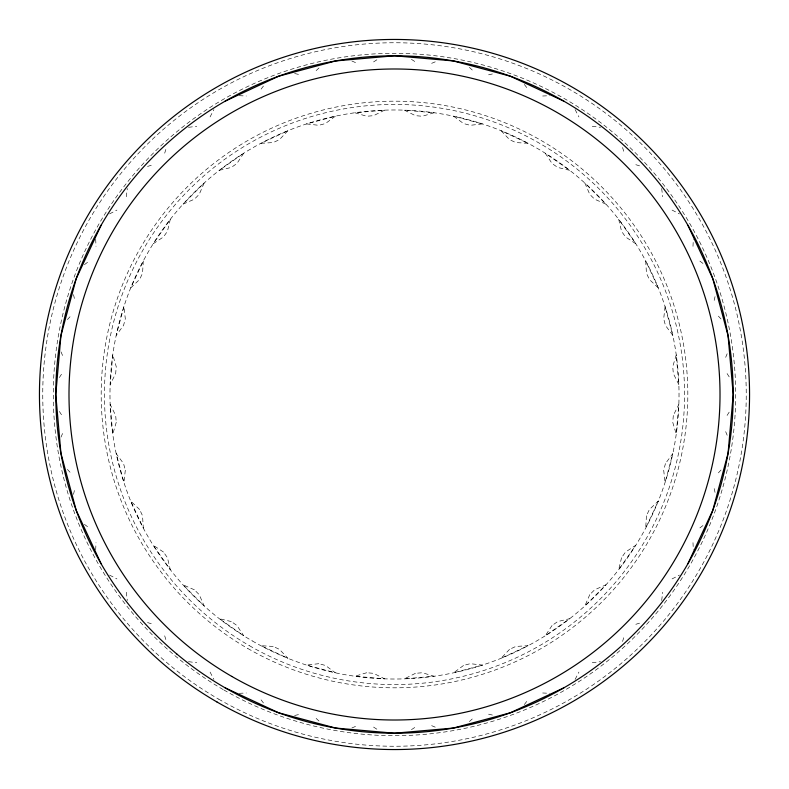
<?xml version="1.0" encoding="UTF-8"?>
<svg xmlns="http://www.w3.org/2000/svg" width="789" height="789" viewBox="0 0 789 789"><rect width="100%" height="100%" fill="white"/><g stroke="black" fill="none" stroke-linecap="round" stroke-linejoin="round"><path stroke-width="0.59" stroke-dasharray="3.94 2.96" d="M95.676 549.785L96.011 542.654M692.989 246.346L693.324 239.215M126.27 196.767L127.325 188.502M661.665 600.498L662.73 592.233M73.515 494.378L74.817 488.569M714.183 300.431L715.485 294.622M164.684 153.194L166.449 147.513M622.551 641.487L624.316 635.806M61.039 437.116L63.337 431.632M725.663 357.368L727.951 351.884M210.081 116.95L213.898 109.553M575.102 679.447L578.919 672.05M59.353 377.566L61.927 373.562M727.073 415.438L729.647 411.434M261.07 89.147L264.68 84.413M524.32 704.587L527.92 699.853M67.381 319.624L70.615 316.123M718.385 472.877L721.61 469.376M316.123 70.615L319.624 67.381M469.376 721.619L472.877 718.385M84.413 264.68L89.137 261.08M699.853 527.92L704.587 524.32M373.562 61.927L377.566 59.353M411.434 729.647L415.438 727.073M109.553 213.898L116.95 210.081M672.05 578.919L679.447 575.102M431.632 63.337L437.116 61.049M351.884 727.951L357.368 725.663M147.513 166.449L153.194 164.684M635.806 624.316L641.487 622.551M488.569 74.817L494.378 73.515M294.622 715.485L300.431 714.183M188.502 127.325L196.767 126.27M592.233 662.73L600.498 661.675M542.654 96.011L549.785 95.676M239.215 693.324L246.346 692.989M239.215 95.676L246.346 96.011M542.654 692.989L549.785 693.324M592.233 126.27L600.498 127.325M188.502 661.675L196.767 662.73M294.622 73.515L300.431 74.817M488.569 714.183L494.378 715.485M635.806 164.684L641.487 166.449M147.513 622.551L153.194 624.316M351.884 61.049L357.368 63.337M431.632 725.663L437.116 727.951M672.05 210.081L679.447 213.898M109.553 575.102L116.95 578.919M411.434 59.353L415.438 61.927M373.562 727.073L377.566 729.647M699.853 261.08L704.587 264.68M84.413 524.32L89.137 527.92M469.376 67.381L472.877 70.615M316.123 718.385L319.624 721.619M718.385 316.123L721.61 319.624M67.381 469.376L70.615 472.877M524.32 84.413L527.92 89.147M261.07 699.853L264.68 704.587M727.073 373.562L729.647 377.566M59.353 411.434L61.927 415.438M575.102 109.553L578.919 116.95M210.081 672.05L213.898 679.447M725.663 431.632L727.951 437.116M61.039 351.884L63.337 357.368M622.551 147.513L624.316 153.194M164.684 635.806L166.449 641.487M714.183 488.569L715.485 494.378M73.515 294.622L74.817 300.431M661.665 188.502L662.73 196.767M126.27 592.233L127.325 600.498M692.989 542.654L693.324 549.785M95.676 239.215L96.011 246.346M143.292 260.932L142.553 273.211L139.643 279.454L130.708 287.926L143.292 260.932M646.447 515.789L645.708 528.068L658.292 501.074L649.357 509.546L646.447 515.789M112.768 354.902L110.164 384.568L115.667 373.562L116.259 366.698L112.768 354.902M673.333 415.438L672.741 422.302L676.232 434.098L678.836 404.432L673.333 415.438M125.313 470.195L123.922 482.414L116.21 453.645L123.538 463.537L125.313 470.195M665.078 306.586L663.687 318.805L665.462 325.462L672.79 335.355L665.078 306.586M170.306 219.342L167.436 231.305L163.491 236.947L153.224 243.732L170.306 219.342M621.564 557.695L618.694 569.658L635.776 545.268L625.509 552.053L621.564 557.695M123.922 306.586L116.21 335.355L123.538 325.462L125.313 318.805L123.922 306.586M665.462 463.537L663.687 470.195L665.078 482.414L672.79 453.645L665.462 463.537M116.259 422.302L112.768 434.098L110.164 404.432L115.667 415.438L116.259 422.302M676.232 354.902L672.741 366.698L673.333 373.562L678.836 384.568L676.232 354.902M204.134 183.068L199.222 194.36L194.36 199.222L183.068 204.134L204.134 183.068M589.778 594.64L584.866 605.932L605.932 584.866L594.64 589.778L589.778 594.64M243.732 153.224L236.947 163.491L231.305 167.436L219.342 170.306L243.732 153.224M552.053 625.509L545.258 635.776L569.658 618.694L557.695 621.564L552.053 625.509M287.926 130.708L279.454 139.643L273.211 142.553L260.932 143.302L287.926 130.708M509.546 649.357L501.074 658.292L528.068 645.698L515.779 646.447L509.546 649.357M335.355 116.21L325.453 123.538L318.805 125.313L306.586 123.922L335.355 116.21M463.537 665.462L453.645 672.79L482.414 665.078L470.195 663.687L463.537 665.462M384.568 110.164L373.562 115.667L366.698 116.259L354.902 112.768L384.568 110.164M415.438 673.333L404.422 678.836L434.098 676.232L422.302 672.741L415.438 673.333M434.098 112.768L422.302 116.259L415.438 115.667L404.422 110.164L434.098 112.768M366.698 672.741L354.902 676.232L384.568 678.836L373.562 673.333L366.698 672.741M482.414 123.922L470.195 125.313L463.537 123.538L453.645 116.21L482.414 123.922M318.805 663.687L306.586 665.078L335.355 672.79L325.453 665.462L318.805 663.687M528.068 143.302L515.779 142.553L509.546 139.643L501.074 130.708L528.068 143.302M273.211 646.447L260.932 645.698L287.926 658.292L279.454 649.357L273.211 646.447M569.658 170.306L557.695 167.436L552.053 163.491L545.258 153.224L569.658 170.306M231.305 621.564L219.342 618.694L243.732 635.776L236.947 625.509L231.305 621.564M605.932 204.134L594.64 199.222L589.778 194.36L584.866 183.068L605.932 204.134M194.36 589.778L183.068 584.866L204.134 605.932L199.222 594.64L194.36 589.778M635.776 243.732L625.509 236.947L621.564 231.305L618.694 219.342L635.776 243.732M163.491 552.053L153.224 545.268L170.306 569.658L167.436 557.695L163.491 552.053M658.292 287.926L649.357 279.454L646.447 273.211L645.708 260.932L658.292 287.926M139.643 509.546L130.708 501.074L143.292 528.068L142.553 515.789L139.643 509.546M249.462 645.708A290.076 290.076 0 0 0 684.576 394.5A290.076 290.076 0 0 0 249.462 143.292A290.076 290.076 0 0 0 249.462 645.708M247.845 648.519A293.321 293.321 0 0 0 687.821 394.5A293.321 293.321 0 0 0 247.845 140.481A293.321 293.321 0 0 0 247.845 648.519M218.622 699.123A351.746 351.746 0 0 0 746.246 394.5A351.746 351.746 0 0 0 218.622 89.877A351.746 351.746 0 0 0 218.622 699.123M252.243 640.905A284.523 284.523 0 0 0 679.023 394.5A284.523 284.523 0 0 0 252.243 148.095A284.523 284.523 0 0 0 252.243 640.905M223.898 689.99A341.203 341.203 0 0 0 735.693 394.5A341.203 341.203 0 0 0 223.898 99.01A341.203 341.203 0 0 0 223.898 689.99"/><path stroke-width="1.18" d="M101.16 225.141L76.208 278.655L60.931 335.68L55.782 394.5L60.931 453.32L76.208 510.345L101.16 563.859M687.84 563.859L712.792 510.345L728.069 453.32L733.218 394.5L728.069 335.68L712.792 278.655L687.84 225.141M225.141 101.16L278.655 76.208L335.68 60.931L394.5 55.782L453.32 60.931L510.345 76.208L563.859 101.16M563.859 687.84L510.345 712.792L453.32 728.069L394.5 733.218L335.68 728.069L278.655 712.792L225.141 687.84M216.975 701.983A355.05 355.05 0 0 0 749.55 394.5A355.05 355.05 0 0 0 216.975 87.017A355.05 355.05 0 0 0 216.975 701.983M176.775 653.973A338.718 338.718 0 0 0 728.069 453.32A338.718 338.718 0 0 0 278.655 76.208A338.718 338.718 0 0 0 176.775 653.973M231.749 676.4A325.512 325.512 0 0 0 720.012 394.5A325.512 325.512 0 0 0 231.749 112.6A325.512 325.512 0 0 0 231.749 676.4"/></g></svg>
